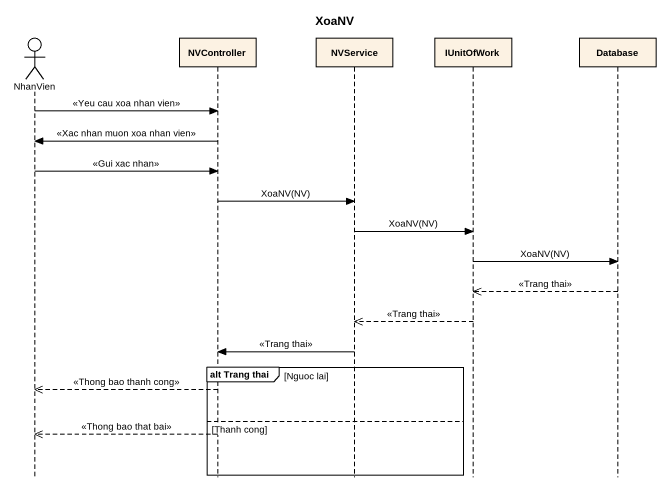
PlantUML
@startuml
title XoaNV
hide footbox
actor NhanVien
participant NVController
participant NVService
participant IUnitOfWork
participant "Database" as Database_

NhanVien -> NVController : <<Yeu cau xoa nhan vien>>
NVController -> NhanVien : <<Xac nhan muon xoa nhan vien>>
NhanVien -> NVController : <<Gui xac nhan>>
NVController -> NVService : XoaNV(NV)
NVService -> IUnitOfWork : XoaNV(NV)
IUnitOfWork -> Database_ : XoaNV(NV)
Database_ -->> IUnitOfWork : <<Trang thai>>
IUnitOfWork -->> NVService : <<Trang thai>>
NVService -> NVController : <<Trang thai>>
group alt Trang thai [Nguoc lai]
  NVController -->> NhanVien : <<Thong bao thanh cong>>
else Thanh cong
  NVController -->> NhanVien : <<Thong bao that bai>>
end
@enduml
